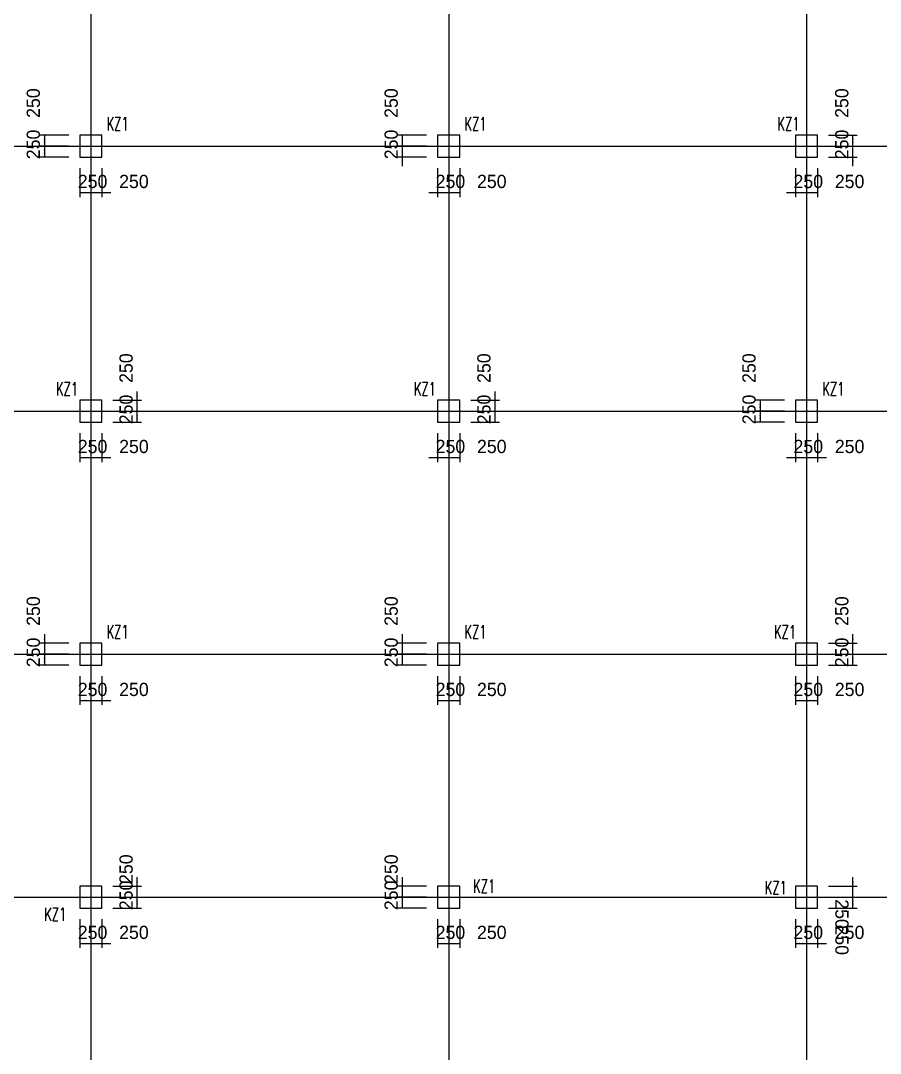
# Model space of a CAD drawing. Extents: x 387171 to 699106, y 11966 to 245688.
# Drawn here: x 537170 to 556629, y 175551 to 198930 of the extents above; entities that cross this region are included whole.
import ezdxf

# ---------------------------------------------------------------- set-up
doc = ezdxf.new("R2010")
doc.units = 0
doc.header["$LTSCALE"] = 100
doc.header["$MEASUREMENT"] = 0
for name, color, linetype in [('COLU', 7, 'Continuous'), ('DIM', 3, 'Continuous'), ('DOTE', 253, 'Continuous'), ('NUM', 7, 'Continuous')]:
    doc.layers.add(name, color=color, linetype=linetype)
doc.styles.get("Standard").update_dxf_attribs({"font": 'standard'})
doc.styles.add('tk', font='tk')
doc.dimstyles.get("Standard").update_dxf_attribs({"dimtxt": 300, "dimasz": 100, "dimexe": 100, "dimexo": 250, "dimgap": 100, "dimtad": 0, "dimtoh": 1, "dimdec": 0, "dimdsep": 46, "dimcen": 0.09, "dimclrt": 7, "dimadec": 0, "dimazin": 0, "dimtfac": 1, "dimtdec": 4, "dimtofl": 0, "dimtmove": 0, "dimatfit": 3, "dimfxl": 1, "dimtolj": 1, "dimtzin": 0, "dimarcsym": 0})

# ---------------------------------------------------------------- blocks, each defined once
blk = doc.blocks.new('*D218')
at = {"layer": 'DIM', "color": 0, "linetype": 'ByBlock', "lineweight": -2}
for p, q in [((538258, 196338), (537608, 196338)), ((537708, 196338), (537708, 196088)), ((538258, 196088), (537608, 196088))]:
    blk.add_line(p, q, dxfattribs=at)
for points in [[(537708, 196338), (537725, 196238), (537691, 196238)], [(537708, 196088), (537691, 196188), (537725, 196188)]]:
    blk.add_solid(points, dxfattribs=at)
at = {"layer": 'DIM', "color": 7, "linetype": 'Continuous', "lineweight": -2, "insert": (537458, 197064), "char_height": 300, "width": 566.67, "attachment_point": 5, "rotation": 90, "style": 'tk'}
blk.add_mtext('250', dxfattribs=at)
blk = doc.blocks.new('*D91')
at = {"layer": 'DIM', "color": 0, "linetype": 'ByBlock', "lineweight": -2}
for p, q in [((538258, 196088), (537608, 196088)), ((537708, 196088), (537708, 195838)), ((538258, 195838), (537608, 195838))]:
    blk.add_line(p, q, dxfattribs=at)
for points in [[(537708, 196088), (537725, 195988), (537691, 195988)], [(537708, 195838), (537691, 195938), (537725, 195938)]]:
    blk.add_solid(points, dxfattribs=at)
at = {"layer": 'DIM', "color": 7, "linetype": 'Continuous', "lineweight": -2, "insert": (537458, 196128), "char_height": 300, "width": 566.67, "attachment_point": 5, "rotation": 90, "style": 'tk'}
blk.add_mtext('250', dxfattribs=at)
blk = doc.blocks.new('*D1035')
at = {"layer": 'DIM', "color": 0, "linetype": 'ByBlock', "lineweight": -2}
for p, q in [((538508, 195588), (538508, 194938)), ((538758, 195588), (538758, 194938)), ((538508, 195038), (538758, 195038))]:
    blk.add_line(p, q, dxfattribs=at)
for points in [[(538508, 195038), (538608, 195055), (538608, 195021)], [(538758, 195038), (538658, 195021), (538658, 195055)]]:
    blk.add_solid(points, dxfattribs=at)
at = {"layer": 'DIM', "color": 7, "linetype": 'Continuous', "lineweight": -2, "insert": (538798, 195288), "char_height": 300, "width": 566.67, "attachment_point": 5, "style": 'tk'}
blk.add_mtext('250', dxfattribs=at)
blk = doc.blocks.new('*D689')
at = {"layer": 'DIM', "color": 0, "linetype": 'ByBlock', "lineweight": -2}
for p, q in [((538758, 195588), (538758, 194938)), ((539008, 195588), (539008, 194938)), ((538558, 195038), (539208, 195038))]:
    blk.add_line(p, q, dxfattribs=at)
for points in [[(538758, 195038), (538658, 195021), (538658, 195055)], [(539008, 195038), (539108, 195055), (539108, 195021)]]:
    blk.add_solid(points, dxfattribs=at)
at = {"layer": 'DIM', "color": 7, "linetype": 'Continuous', "lineweight": -2, "insert": (539734, 195288), "char_height": 300, "width": 566.67, "attachment_point": 5, "style": 'tk'}
blk.add_mtext('250', dxfattribs=at)
blk = doc.blocks.new('*D552')
at = {"layer": 'DIM', "color": 0, "linetype": 'ByBlock', "lineweight": -2}
for p, q in [((546358, 196338), (545708, 196338)), ((545808, 196338), (545808, 196088)), ((546358, 196088), (545708, 196088))]:
    blk.add_line(p, q, dxfattribs=at)
for points in [[(545808, 196338), (545825, 196238), (545791, 196238)], [(545808, 196088), (545791, 196188), (545825, 196188)]]:
    blk.add_solid(points, dxfattribs=at)
at = {"layer": 'DIM', "color": 7, "linetype": 'Continuous', "lineweight": -2, "insert": (545558, 197064), "char_height": 300, "width": 566.67, "attachment_point": 5, "rotation": 90, "style": 'tk'}
blk.add_mtext('250', dxfattribs=at)
blk = doc.blocks.new('*D1556')
at = {"layer": 'DIM', "color": 0, "linetype": 'ByBlock', "lineweight": -2}
for p, q in [((545808, 196288), (545808, 195638)), ((546358, 196088), (545708, 196088)), ((546358, 195838), (545708, 195838))]:
    blk.add_line(p, q, dxfattribs=at)
for points in [[(545808, 196088), (545791, 196188), (545825, 196188)], [(545808, 195838), (545825, 195738), (545791, 195738)]]:
    blk.add_solid(points, dxfattribs=at)
at = {"layer": 'DIM', "color": 7, "linetype": 'Continuous', "lineweight": -2, "insert": (545558, 196128), "char_height": 300, "width": 566.67, "attachment_point": 5, "rotation": 90, "style": 'tk'}
blk.add_mtext('250', dxfattribs=at)
blk = doc.blocks.new('*D102')
at = {"layer": 'DIM', "color": 0, "linetype": 'ByBlock', "lineweight": -2}
for p, q in [((546608, 195588), (546608, 194938)), ((546858, 195588), (546858, 194938)), ((546408, 195038), (547058, 195038))]:
    blk.add_line(p, q, dxfattribs=at)
for points in [[(546608, 195038), (546508, 195021), (546508, 195055)], [(546858, 195038), (546958, 195055), (546958, 195021)]]:
    blk.add_solid(points, dxfattribs=at)
at = {"layer": 'DIM', "color": 7, "linetype": 'Continuous', "lineweight": -2, "insert": (546898, 195288), "char_height": 300, "width": 566.67, "attachment_point": 5, "style": 'tk'}
blk.add_mtext('250', dxfattribs=at)
blk = doc.blocks.new('*D4439')
at = {"layer": 'DIM', "color": 0, "linetype": 'ByBlock', "lineweight": -2}
for p, q in [((546858, 195588), (546858, 194938)), ((547108, 195588), (547108, 194938)), ((546858, 195038), (547108, 195038))]:
    blk.add_line(p, q, dxfattribs=at)
for points in [[(546858, 195038), (546958, 195055), (546958, 195021)], [(547108, 195038), (547008, 195021), (547008, 195055)]]:
    blk.add_solid(points, dxfattribs=at)
at = {"layer": 'DIM', "color": 7, "linetype": 'Continuous', "lineweight": -2, "insert": (547834, 195288), "char_height": 300, "width": 566.67, "attachment_point": 5, "style": 'tk'}
blk.add_mtext('250', dxfattribs=at)
blk = doc.blocks.new('*D611')
at = {"layer": 'DIM', "color": 0, "linetype": 'ByBlock', "lineweight": -2}
for p, q in [((554708, 195588), (554708, 194938)), ((554958, 195588), (554958, 194938)), ((554508, 195038), (555158, 195038))]:
    blk.add_line(p, q, dxfattribs=at)
for points in [[(554708, 195038), (554608, 195021), (554608, 195055)], [(554958, 195038), (555058, 195055), (555058, 195021)]]:
    blk.add_solid(points, dxfattribs=at)
at = {"layer": 'DIM', "color": 7, "linetype": 'Continuous', "lineweight": -2, "insert": (554998, 195288), "char_height": 300, "width": 566.67, "attachment_point": 5, "style": 'tk'}
blk.add_mtext('250', dxfattribs=at)
blk = doc.blocks.new('*D490')
at = {"layer": 'DIM', "color": 0, "linetype": 'ByBlock', "lineweight": -2}
for p, q in [((554958, 195588), (554958, 194938)), ((555208, 195588), (555208, 194938)), ((554958, 195038), (555208, 195038))]:
    blk.add_line(p, q, dxfattribs=at)
for points in [[(554958, 195038), (555058, 195055), (555058, 195021)], [(555208, 195038), (555108, 195021), (555108, 195055)]]:
    blk.add_solid(points, dxfattribs=at)
at = {"layer": 'DIM', "color": 7, "linetype": 'Continuous', "lineweight": -2, "insert": (555934, 195288), "char_height": 300, "width": 566.67, "attachment_point": 5, "style": 'tk'}
blk.add_mtext('250', dxfattribs=at)
blk = doc.blocks.new('*D137')
at = {"layer": 'DIM', "color": 0, "linetype": 'ByBlock', "lineweight": -2}
for p, q in [((556008, 195638), (556008, 196288)), ((555458, 196088), (556108, 196088)), ((555458, 195838), (556108, 195838))]:
    blk.add_line(p, q, dxfattribs=at)
for points in [[(556008, 196088), (555991, 196188), (556025, 196188)], [(556008, 195838), (556025, 195738), (555991, 195738)]]:
    blk.add_solid(points, dxfattribs=at)
at = {"layer": 'DIM', "color": 7, "linetype": 'Continuous', "lineweight": -2, "insert": (555758, 196128), "char_height": 300, "width": 566.67, "attachment_point": 5, "rotation": 90, "style": 'tk'}
blk.add_mtext('250', dxfattribs=at)
blk = doc.blocks.new('*D1090')
at = {"layer": 'DIM', "color": 0, "linetype": 'ByBlock', "lineweight": -2}
for p, q in [((555458, 196338), (556108, 196338)), ((556008, 196088), (556008, 196338)), ((555458, 196088), (556108, 196088))]:
    blk.add_line(p, q, dxfattribs=at)
for points in [[(556008, 196338), (556025, 196238), (555991, 196238)], [(556008, 196088), (555991, 196188), (556025, 196188)]]:
    blk.add_solid(points, dxfattribs=at)
at = {"layer": 'DIM', "color": 7, "linetype": 'Continuous', "lineweight": -2, "insert": (555758, 197064), "char_height": 300, "width": 566.67, "attachment_point": 5, "rotation": 90, "style": 'tk'}
blk.add_mtext('250', dxfattribs=at)
blk = doc.blocks.new('*D3728')
at = {"layer": 'DIM', "color": 0, "linetype": 'ByBlock', "lineweight": -2}
for p, q in [((538508, 189588), (538508, 188938)), ((538758, 189588), (538758, 188938)), ((538508, 189038), (538758, 189038))]:
    blk.add_line(p, q, dxfattribs=at)
for points in [[(538508, 189038), (538608, 189055), (538608, 189021)], [(538758, 189038), (538658, 189021), (538658, 189055)]]:
    blk.add_solid(points, dxfattribs=at)
at = {"layer": 'DIM', "color": 7, "linetype": 'Continuous', "lineweight": -2, "insert": (538798, 189288), "char_height": 300, "width": 566.67, "attachment_point": 5, "style": 'tk'}
blk.add_mtext('250', dxfattribs=at)
blk = doc.blocks.new('*D20')
at = {"layer": 'DIM', "color": 0, "linetype": 'ByBlock', "lineweight": -2}
for p, q in [((538758, 189588), (538758, 188938)), ((539008, 189588), (539008, 188938)), ((538558, 189038), (539208, 189038))]:
    blk.add_line(p, q, dxfattribs=at)
for points in [[(538758, 189038), (538658, 189021), (538658, 189055)], [(539008, 189038), (539108, 189055), (539108, 189021)]]:
    blk.add_solid(points, dxfattribs=at)
at = {"layer": 'DIM', "color": 7, "linetype": 'Continuous', "lineweight": -2, "insert": (539734, 189288), "char_height": 300, "width": 566.67, "attachment_point": 5, "style": 'tk'}
blk.add_mtext('250', dxfattribs=at)
blk = doc.blocks.new('*D4437')
at = {"layer": 'DIM', "color": 0, "linetype": 'ByBlock', "lineweight": -2}
for p, q in [((539258, 190088), (539908, 190088)), ((539808, 189838), (539808, 190088)), ((539258, 189838), (539908, 189838))]:
    blk.add_line(p, q, dxfattribs=at)
for points in [[(539808, 190088), (539825, 189988), (539791, 189988)], [(539808, 189838), (539791, 189938), (539825, 189938)]]:
    blk.add_solid(points, dxfattribs=at)
at = {"layer": 'DIM', "color": 7, "linetype": 'Continuous', "lineweight": -2, "insert": (539558, 190128), "char_height": 300, "width": 566.67, "attachment_point": 5, "rotation": 90, "style": 'tk'}
blk.add_mtext('250', dxfattribs=at)
blk = doc.blocks.new('*D610')
at = {"layer": 'DIM', "color": 0, "linetype": 'ByBlock', "lineweight": -2}
for p, q in [((539808, 189888), (539808, 190538)), ((539258, 190338), (539908, 190338)), ((539258, 190088), (539908, 190088))]:
    blk.add_line(p, q, dxfattribs=at)
for points in [[(539808, 190338), (539791, 190438), (539825, 190438)], [(539808, 190088), (539825, 189988), (539791, 189988)]]:
    blk.add_solid(points, dxfattribs=at)
at = {"layer": 'DIM', "color": 7, "linetype": 'Continuous', "lineweight": -2, "insert": (539558, 191064), "char_height": 300, "width": 566.67, "attachment_point": 5, "rotation": 90, "style": 'tk'}
blk.add_mtext('250', dxfattribs=at)
blk = doc.blocks.new('*D489')
at = {"layer": 'DIM', "color": 0, "linetype": 'ByBlock', "lineweight": -2}
for p, q in [((546608, 189588), (546608, 188938)), ((546858, 189588), (546858, 188938)), ((546408, 189038), (547058, 189038))]:
    blk.add_line(p, q, dxfattribs=at)
for points in [[(546608, 189038), (546508, 189021), (546508, 189055)], [(546858, 189038), (546958, 189055), (546958, 189021)]]:
    blk.add_solid(points, dxfattribs=at)
at = {"layer": 'DIM', "color": 7, "linetype": 'Continuous', "lineweight": -2, "insert": (546898, 189288), "char_height": 300, "width": 566.67, "attachment_point": 5, "style": 'tk'}
blk.add_mtext('250', dxfattribs=at)
blk = doc.blocks.new('*D217')
at = {"layer": 'DIM', "color": 0, "linetype": 'ByBlock', "lineweight": -2}
for p, q in [((546858, 189588), (546858, 188938)), ((547108, 189588), (547108, 188938)), ((546858, 189038), (547108, 189038))]:
    blk.add_line(p, q, dxfattribs=at)
for points in [[(546858, 189038), (546958, 189055), (546958, 189021)], [(547108, 189038), (547008, 189021), (547008, 189055)]]:
    blk.add_solid(points, dxfattribs=at)
at = {"layer": 'DIM', "color": 7, "linetype": 'Continuous', "lineweight": -2, "insert": (547834, 189288), "char_height": 300, "width": 566.67, "attachment_point": 5, "style": 'tk'}
blk.add_mtext('250', dxfattribs=at)
blk = doc.blocks.new('*D1088')
at = {"layer": 'DIM', "color": 0, "linetype": 'ByBlock', "lineweight": -2}
for p, q in [((547358, 190088), (548008, 190088)), ((547908, 189838), (547908, 190088)), ((547358, 189838), (548008, 189838))]:
    blk.add_line(p, q, dxfattribs=at)
for points in [[(547908, 190088), (547925, 189988), (547891, 189988)], [(547908, 189838), (547891, 189938), (547925, 189938)]]:
    blk.add_solid(points, dxfattribs=at)
at = {"layer": 'DIM', "color": 7, "linetype": 'Continuous', "lineweight": -2, "insert": (547658, 190128), "char_height": 300, "width": 566.67, "attachment_point": 5, "rotation": 90, "style": 'tk'}
blk.add_mtext('250', dxfattribs=at)
blk = doc.blocks.new('*D978')
at = {"layer": 'DIM', "color": 0, "linetype": 'ByBlock', "lineweight": -2}
for p, q in [((547908, 189888), (547908, 190538)), ((547358, 190338), (548008, 190338)), ((547358, 190088), (548008, 190088))]:
    blk.add_line(p, q, dxfattribs=at)
for points in [[(547908, 190338), (547891, 190438), (547925, 190438)], [(547908, 190088), (547925, 189988), (547891, 189988)]]:
    blk.add_solid(points, dxfattribs=at)
at = {"layer": 'DIM', "color": 7, "linetype": 'Continuous', "lineweight": -2, "insert": (547658, 191064), "char_height": 300, "width": 566.67, "attachment_point": 5, "rotation": 90, "style": 'tk'}
blk.add_mtext('250', dxfattribs=at)
blk = doc.blocks.new('*D1874')
at = {"layer": 'DIM', "color": 0, "linetype": 'ByBlock', "lineweight": -2}
for p, q in [((554458, 190338), (553808, 190338)), ((553908, 190338), (553908, 190088)), ((554458, 190088), (553808, 190088))]:
    blk.add_line(p, q, dxfattribs=at)
for points in [[(553908, 190338), (553925, 190238), (553891, 190238)], [(553908, 190088), (553891, 190188), (553925, 190188)]]:
    blk.add_solid(points, dxfattribs=at)
at = {"layer": 'DIM', "color": 7, "linetype": 'Continuous', "lineweight": -2, "insert": (553658, 191064), "char_height": 300, "width": 566.67, "attachment_point": 5, "rotation": 90, "style": 'tk'}
blk.add_mtext('250', dxfattribs=at)
blk = doc.blocks.new('*D1471')
at = {"layer": 'DIM', "color": 0, "linetype": 'ByBlock', "lineweight": -2}
for p, q in [((554458, 190088), (553808, 190088)), ((553908, 190088), (553908, 189838)), ((554458, 189838), (553808, 189838))]:
    blk.add_line(p, q, dxfattribs=at)
for points in [[(553908, 190088), (553925, 189988), (553891, 189988)], [(553908, 189838), (553891, 189938), (553925, 189938)]]:
    blk.add_solid(points, dxfattribs=at)
at = {"layer": 'DIM', "color": 7, "linetype": 'Continuous', "lineweight": -2, "insert": (553658, 190128), "char_height": 300, "width": 566.67, "attachment_point": 5, "rotation": 90, "style": 'tk'}
blk.add_mtext('250', dxfattribs=at)
blk = doc.blocks.new('*D1428')
at = {"layer": 'DIM', "color": 0, "linetype": 'ByBlock', "lineweight": -2}
for p, q in [((554708, 189588), (554708, 188938)), ((554958, 189588), (554958, 188938)), ((554508, 189038), (555158, 189038))]:
    blk.add_line(p, q, dxfattribs=at)
for points in [[(554708, 189038), (554608, 189021), (554608, 189055)], [(554958, 189038), (555058, 189055), (555058, 189021)]]:
    blk.add_solid(points, dxfattribs=at)
at = {"layer": 'DIM', "color": 7, "linetype": 'Continuous', "lineweight": -2, "insert": (554998, 189288), "char_height": 300, "width": 566.67, "attachment_point": 5, "style": 'tk'}
blk.add_mtext('250', dxfattribs=at)
blk = doc.blocks.new('*D2318')
at = {"layer": 'DIM', "color": 0, "linetype": 'ByBlock', "lineweight": -2}
for p, q in [((554958, 189588), (554958, 188938)), ((555208, 189588), (555208, 188938)), ((554758, 189038), (555408, 189038))]:
    blk.add_line(p, q, dxfattribs=at)
for points in [[(554958, 189038), (554858, 189021), (554858, 189055)], [(555208, 189038), (555308, 189055), (555308, 189021)]]:
    blk.add_solid(points, dxfattribs=at)
at = {"layer": 'DIM', "color": 7, "linetype": 'Continuous', "lineweight": -2, "insert": (555934, 189288), "char_height": 300, "width": 566.67, "attachment_point": 5, "style": 'tk'}
blk.add_mtext('250', dxfattribs=at)
blk = doc.blocks.new('*D216')
at = {"layer": 'DIM', "color": 0, "linetype": 'ByBlock', "lineweight": -2}
for p, q in [((537708, 185038), (537708, 184388)), ((538258, 184838), (537608, 184838)), ((538258, 184588), (537608, 184588))]:
    blk.add_line(p, q, dxfattribs=at)
for points in [[(537708, 184838), (537691, 184938), (537725, 184938)], [(537708, 184588), (537725, 184488), (537691, 184488)]]:
    blk.add_solid(points, dxfattribs=at)
at = {"layer": 'DIM', "color": 7, "linetype": 'Continuous', "lineweight": -2, "insert": (537458, 185564), "char_height": 300, "width": 566.67, "attachment_point": 5, "rotation": 90, "style": 'tk'}
blk.add_mtext('250', dxfattribs=at)
blk = doc.blocks.new('*D1022')
at = {"layer": 'DIM', "color": 0, "linetype": 'ByBlock', "lineweight": -2}
for p, q in [((538258, 184588), (537608, 184588)), ((537708, 184588), (537708, 184338)), ((538258, 184338), (537608, 184338))]:
    blk.add_line(p, q, dxfattribs=at)
for points in [[(537708, 184588), (537725, 184488), (537691, 184488)], [(537708, 184338), (537691, 184438), (537725, 184438)]]:
    blk.add_solid(points, dxfattribs=at)
at = {"layer": 'DIM', "color": 7, "linetype": 'Continuous', "lineweight": -2, "insert": (537458, 184628), "char_height": 300, "width": 566.67, "attachment_point": 5, "rotation": 90, "style": 'tk'}
blk.add_mtext('250', dxfattribs=at)
blk = doc.blocks.new('*D976')
at = {"layer": 'DIM', "color": 0, "linetype": 'ByBlock', "lineweight": -2}
for p, q in [((538508, 184088), (538508, 183438)), ((538758, 184088), (538758, 183438)), ((538508, 183538), (538758, 183538))]:
    blk.add_line(p, q, dxfattribs=at)
for points in [[(538508, 183538), (538608, 183555), (538608, 183521)], [(538758, 183538), (538658, 183521), (538658, 183555)]]:
    blk.add_solid(points, dxfattribs=at)
at = {"layer": 'DIM', "color": 7, "linetype": 'Continuous', "lineweight": -2, "insert": (538798, 183788), "char_height": 300, "width": 566.67, "attachment_point": 5, "style": 'tk'}
blk.add_mtext('250', dxfattribs=at)
blk = doc.blocks.new('*D1872')
at = {"layer": 'DIM', "color": 0, "linetype": 'ByBlock', "lineweight": -2}
for p, q in [((538758, 184088), (538758, 183438)), ((539008, 184088), (539008, 183438)), ((538558, 183538), (539208, 183538))]:
    blk.add_line(p, q, dxfattribs=at)
for points in [[(538758, 183538), (538658, 183521), (538658, 183555)], [(539008, 183538), (539108, 183555), (539108, 183521)]]:
    blk.add_solid(points, dxfattribs=at)
at = {"layer": 'DIM', "color": 7, "linetype": 'Continuous', "lineweight": -2, "insert": (539734, 183788), "char_height": 300, "width": 566.67, "attachment_point": 5, "style": 'tk'}
blk.add_mtext('250', dxfattribs=at)
blk = doc.blocks.new('*D1469')
at = {"layer": 'DIM', "color": 0, "linetype": 'ByBlock', "lineweight": -2}
for p, q in [((545808, 185038), (545808, 184388)), ((546358, 184838), (545708, 184838)), ((546358, 184588), (545708, 184588))]:
    blk.add_line(p, q, dxfattribs=at)
for points in [[(545808, 184838), (545791, 184938), (545825, 184938)], [(545808, 184588), (545825, 184488), (545791, 184488)]]:
    blk.add_solid(points, dxfattribs=at)
at = {"layer": 'DIM', "color": 7, "linetype": 'Continuous', "lineweight": -2, "insert": (545558, 185564), "char_height": 300, "width": 566.67, "attachment_point": 5, "rotation": 90, "style": 'tk'}
blk.add_mtext('250', dxfattribs=at)
blk = doc.blocks.new('*D2357')
at = {"layer": 'DIM', "color": 0, "linetype": 'ByBlock', "lineweight": -2}
for p, q in [((546358, 184588), (545708, 184588)), ((545808, 184588), (545808, 184338)), ((546358, 184338), (545708, 184338))]:
    blk.add_line(p, q, dxfattribs=at)
for points in [[(545808, 184588), (545825, 184488), (545791, 184488)], [(545808, 184338), (545791, 184438), (545825, 184438)]]:
    blk.add_solid(points, dxfattribs=at)
at = {"layer": 'DIM', "color": 7, "linetype": 'Continuous', "lineweight": -2, "insert": (545558, 184628), "char_height": 300, "width": 566.67, "attachment_point": 5, "rotation": 90, "style": 'tk'}
blk.add_mtext('250', dxfattribs=at)
blk = doc.blocks.new('*D2315')
at = {"layer": 'DIM', "color": 0, "linetype": 'ByBlock', "lineweight": -2}
for p, q in [((546608, 184088), (546608, 183438)), ((546858, 184088), (546858, 183438)), ((546608, 183538), (546858, 183538))]:
    blk.add_line(p, q, dxfattribs=at)
for points in [[(546608, 183538), (546708, 183555), (546708, 183521)], [(546858, 183538), (546758, 183521), (546758, 183555)]]:
    blk.add_solid(points, dxfattribs=at)
at = {"layer": 'DIM', "color": 7, "linetype": 'Continuous', "lineweight": -2, "insert": (546898, 183788), "char_height": 300, "width": 566.67, "attachment_point": 5, "style": 'tk'}
blk.add_mtext('250', dxfattribs=at)
blk = doc.blocks.new('*D1910')
at = {"layer": 'DIM', "color": 0, "linetype": 'ByBlock', "lineweight": -2}
for p, q in [((546858, 184088), (546858, 183438)), ((547108, 184088), (547108, 183438)), ((546858, 183538), (547108, 183538))]:
    blk.add_line(p, q, dxfattribs=at)
for points in [[(546858, 183538), (546958, 183555), (546958, 183521)], [(547108, 183538), (547008, 183521), (547008, 183555)]]:
    blk.add_solid(points, dxfattribs=at)
at = {"layer": 'DIM', "color": 7, "linetype": 'Continuous', "lineweight": -2, "insert": (547834, 183788), "char_height": 300, "width": 566.67, "attachment_point": 5, "style": 'tk'}
blk.add_mtext('250', dxfattribs=at)
blk = doc.blocks.new('*D2837')
at = {"layer": 'DIM', "color": 0, "linetype": 'ByBlock', "lineweight": -2}
for p, q in [((554708, 184088), (554708, 183438)), ((554958, 184088), (554958, 183438)), ((554708, 183538), (554958, 183538))]:
    blk.add_line(p, q, dxfattribs=at)
for points in [[(554708, 183538), (554808, 183555), (554808, 183521)], [(554958, 183538), (554858, 183521), (554858, 183555)]]:
    blk.add_solid(points, dxfattribs=at)
at = {"layer": 'DIM', "color": 7, "linetype": 'Continuous', "lineweight": -2, "insert": (554998, 183788), "char_height": 300, "width": 566.67, "attachment_point": 5, "style": 'tk'}
blk.add_mtext('250', dxfattribs=at)
blk = doc.blocks.new('*D2727')
at = {"layer": 'DIM', "color": 0, "linetype": 'ByBlock', "lineweight": -2}
for p, q in [((554958, 184088), (554958, 183438)), ((555208, 184088), (555208, 183438)), ((554958, 183538), (555208, 183538))]:
    blk.add_line(p, q, dxfattribs=at)
for points in [[(554958, 183538), (555058, 183555), (555058, 183521)], [(555208, 183538), (555108, 183521), (555108, 183555)]]:
    blk.add_solid(points, dxfattribs=at)
at = {"layer": 'DIM', "color": 7, "linetype": 'Continuous', "lineweight": -2, "insert": (555934, 183788), "char_height": 300, "width": 566.67, "attachment_point": 5, "style": 'tk'}
blk.add_mtext('250', dxfattribs=at)
blk = doc.blocks.new('*D3568')
at = {"layer": 'DIM', "color": 0, "linetype": 'ByBlock', "lineweight": -2}
for p, q in [((555458, 184588), (556108, 184588)), ((556008, 184338), (556008, 184588)), ((555458, 184338), (556108, 184338))]:
    blk.add_line(p, q, dxfattribs=at)
for points in [[(556008, 184588), (556025, 184488), (555991, 184488)], [(556008, 184338), (555991, 184438), (556025, 184438)]]:
    blk.add_solid(points, dxfattribs=at)
at = {"layer": 'DIM', "color": 7, "linetype": 'Continuous', "lineweight": -2, "insert": (555758, 184628), "char_height": 300, "width": 566.67, "attachment_point": 5, "rotation": 90, "style": 'tk'}
blk.add_mtext('250', dxfattribs=at)
blk = doc.blocks.new('*D3302')
at = {"layer": 'DIM', "color": 0, "linetype": 'ByBlock', "lineweight": -2}
for p, q in [((556008, 184388), (556008, 185038)), ((555458, 184838), (556108, 184838)), ((555458, 184588), (556108, 184588))]:
    blk.add_line(p, q, dxfattribs=at)
for points in [[(556008, 184838), (555991, 184938), (556025, 184938)], [(556008, 184588), (556025, 184488), (555991, 184488)]]:
    blk.add_solid(points, dxfattribs=at)
at = {"layer": 'DIM', "color": 7, "linetype": 'Continuous', "lineweight": -2, "insert": (555758, 185564), "char_height": 300, "width": 566.67, "attachment_point": 5, "rotation": 90, "style": 'tk'}
blk.add_mtext('250', dxfattribs=at)
blk = doc.blocks.new('*D1908')
at = {"layer": 'DIM', "color": 0, "linetype": 'ByBlock', "lineweight": -2}
for p, q in [((538508, 178588), (538508, 177938)), ((538758, 178588), (538758, 177938)), ((538508, 178038), (538758, 178038))]:
    blk.add_line(p, q, dxfattribs=at)
for points in [[(538508, 178038), (538608, 178055), (538608, 178021)], [(538758, 178038), (538658, 178021), (538658, 178055)]]:
    blk.add_solid(points, dxfattribs=at)
at = {"layer": 'DIM', "color": 7, "linetype": 'Continuous', "lineweight": -2, "insert": (538798, 178288), "char_height": 300, "width": 566.67, "attachment_point": 5, "style": 'tk'}
blk.add_mtext('250', dxfattribs=at)
blk = doc.blocks.new('*D2834')
at = {"layer": 'DIM', "color": 0, "linetype": 'ByBlock', "lineweight": -2}
for p, q in [((538758, 178588), (538758, 177938)), ((539008, 178588), (539008, 177938)), ((538558, 178038), (539208, 178038))]:
    blk.add_line(p, q, dxfattribs=at)
for points in [[(538758, 178038), (538658, 178021), (538658, 178055)], [(539008, 178038), (539108, 178055), (539108, 178021)]]:
    blk.add_solid(points, dxfattribs=at)
at = {"layer": 'DIM', "color": 7, "linetype": 'Continuous', "lineweight": -2, "insert": (539734, 178288), "char_height": 300, "width": 566.67, "attachment_point": 5, "style": 'tk'}
blk.add_mtext('250', dxfattribs=at)
blk = doc.blocks.new('*D2726')
at = {"layer": 'DIM', "color": 0, "linetype": 'ByBlock', "lineweight": -2}
for p, q in [((539258, 179088), (539908, 179088)), ((539808, 178838), (539808, 179088)), ((539258, 178838), (539908, 178838))]:
    blk.add_line(p, q, dxfattribs=at)
for points in [[(539808, 179088), (539825, 178988), (539791, 178988)], [(539808, 178838), (539791, 178938), (539825, 178938)]]:
    blk.add_solid(points, dxfattribs=at)
at = {"layer": 'DIM', "color": 7, "linetype": 'Continuous', "lineweight": -2, "insert": (539558, 179128), "char_height": 300, "width": 566.67, "attachment_point": 5, "rotation": 90, "style": 'tk'}
blk.add_mtext('250', dxfattribs=at)
blk = doc.blocks.new('*D3554')
at = {"layer": 'DIM', "color": 0, "linetype": 'ByBlock', "lineweight": -2}
for p, q in [((539258, 179338), (539908, 179338)), ((539808, 178888), (539808, 179538)), ((539258, 179088), (539908, 179088))]:
    blk.add_line(p, q, dxfattribs=at)
for points in [[(539808, 179338), (539791, 179438), (539825, 179438)], [(539808, 179088), (539825, 178988), (539791, 178988)]]:
    blk.add_solid(points, dxfattribs=at)
at = {"layer": 'DIM', "color": 7, "linetype": 'Continuous', "lineweight": -2, "insert": (539558, 179721), "char_height": 300, "width": 566.67, "attachment_point": 5, "rotation": 90, "style": 'tk'}
blk.add_mtext('250', dxfattribs=at)
blk = doc.blocks.new('*D3222')
at = {"layer": 'DIM', "color": 0, "linetype": 'ByBlock', "lineweight": -2}
for p, q in [((546358, 179338), (545708, 179338)), ((545808, 179538), (545808, 178888)), ((546358, 179088), (545708, 179088))]:
    blk.add_line(p, q, dxfattribs=at)
for points in [[(545808, 179338), (545791, 179438), (545825, 179438)], [(545808, 179088), (545825, 178988), (545791, 178988)]]:
    blk.add_solid(points, dxfattribs=at)
at = {"layer": 'DIM', "color": 7, "linetype": 'Continuous', "lineweight": -2, "insert": (545558, 179721), "char_height": 300, "width": 566.67, "attachment_point": 5, "rotation": 90, "style": 'tk'}
blk.add_mtext('250', dxfattribs=at)
blk = doc.blocks.new('*D3096')
at = {"layer": 'DIM', "color": 0, "linetype": 'ByBlock', "lineweight": -2}
for p, q in [((546358, 179088), (545708, 179088)), ((545808, 179088), (545808, 178838)), ((546358, 178838), (545708, 178838))]:
    blk.add_line(p, q, dxfattribs=at)
for points in [[(545808, 179088), (545825, 178988), (545791, 178988)], [(545808, 178838), (545791, 178938), (545825, 178938)]]:
    blk.add_solid(points, dxfattribs=at)
at = {"layer": 'DIM', "color": 7, "linetype": 'Continuous', "lineweight": -2, "insert": (545558, 179128), "char_height": 300, "width": 566.67, "attachment_point": 5, "rotation": 90, "style": 'tk'}
blk.add_mtext('250', dxfattribs=at)
blk = doc.blocks.new('*D3978')
at = {"layer": 'DIM', "color": 0, "linetype": 'ByBlock', "lineweight": -2}
for p, q in [((546608, 178588), (546608, 177938)), ((546858, 178588), (546858, 177938)), ((546608, 178038), (546858, 178038))]:
    blk.add_line(p, q, dxfattribs=at)
for points in [[(546608, 178038), (546708, 178055), (546708, 178021)], [(546858, 178038), (546758, 178021), (546758, 178055)]]:
    blk.add_solid(points, dxfattribs=at)
at = {"layer": 'DIM', "color": 7, "linetype": 'Continuous', "lineweight": -2, "insert": (546898, 178288), "char_height": 300, "width": 566.67, "attachment_point": 5, "style": 'tk'}
blk.add_mtext('250', dxfattribs=at)
blk = doc.blocks.new('*D3602')
at = {"layer": 'DIM', "color": 0, "linetype": 'ByBlock', "lineweight": -2}
for p, q in [((546858, 178588), (546858, 177938)), ((547108, 178588), (547108, 177938)), ((546858, 178038), (547108, 178038))]:
    blk.add_line(p, q, dxfattribs=at)
for points in [[(546858, 178038), (546958, 178055), (546958, 178021)], [(547108, 178038), (547008, 178021), (547008, 178055)]]:
    blk.add_solid(points, dxfattribs=at)
at = {"layer": 'DIM', "color": 7, "linetype": 'Continuous', "lineweight": -2, "insert": (547834, 178288), "char_height": 300, "width": 566.67, "attachment_point": 5, "style": 'tk'}
blk.add_mtext('250', dxfattribs=at)
blk = doc.blocks.new('*D4727')
at = {"layer": 'DIM', "color": 0, "linetype": 'ByBlock', "lineweight": -2}
for p, q in [((554708, 178588), (554708, 177938)), ((554958, 178588), (554958, 177938)), ((554708, 178038), (554958, 178038))]:
    blk.add_line(p, q, dxfattribs=at)
for points in [[(554708, 178038), (554808, 178055), (554808, 178021)], [(554958, 178038), (554858, 178021), (554858, 178055)]]:
    blk.add_solid(points, dxfattribs=at)
at = {"layer": 'DIM', "color": 7, "linetype": 'Continuous', "lineweight": -2, "insert": (554998, 178288), "char_height": 300, "width": 566.67, "attachment_point": 5, "style": 'tk'}
blk.add_mtext('250', dxfattribs=at)
blk = doc.blocks.new('*D4431')
at = {"layer": 'DIM', "color": 0, "linetype": 'ByBlock', "lineweight": -2}
for p, q in [((554958, 178588), (554958, 177938)), ((555208, 178588), (555208, 177938)), ((554758, 178038), (555408, 178038))]:
    blk.add_line(p, q, dxfattribs=at)
for points in [[(554958, 178038), (554858, 178021), (554858, 178055)], [(555208, 178038), (555308, 178055), (555308, 178021)]]:
    blk.add_solid(points, dxfattribs=at)
at = {"layer": 'DIM', "color": 7, "linetype": 'Continuous', "lineweight": -2, "insert": (555934, 178288), "char_height": 300, "width": 566.67, "attachment_point": 5, "style": 'tk'}
blk.add_mtext('250', dxfattribs=at)
blk = doc.blocks.new('*D463')
at = {"layer": 'DIM', "color": 0, "linetype": 'ByBlock', "lineweight": -2}
for p, q in [((555458, 179088), (556108, 179088)), ((556008, 178838), (556008, 179088)), ((555458, 178838), (556108, 178838))]:
    blk.add_line(p, q, dxfattribs=at)
for points in [[(556008, 179088), (556025, 178988), (555991, 178988)], [(556008, 178838), (555991, 178938), (556025, 178938)]]:
    blk.add_solid(points, dxfattribs=at)
at = {"layer": 'DIM', "color": 7, "linetype": 'Continuous', "lineweight": -2, "insert": (555758, 178112), "char_height": 300, "width": 566.67, "attachment_point": 5, "rotation": 270, "style": 'tk'}
blk.add_mtext('250', dxfattribs=at)
blk = doc.blocks.new('*D182')
at = {"layer": 'DIM', "color": 0, "linetype": 'ByBlock', "lineweight": -2}
for p, q in [((555458, 179338), (556108, 179338)), ((556008, 178888), (556008, 179538)), ((555458, 179088), (556108, 179088))]:
    blk.add_line(p, q, dxfattribs=at)
for points in [[(556008, 179338), (555991, 179438), (556025, 179438)], [(556008, 179088), (556025, 178988), (555991, 178988)]]:
    blk.add_solid(points, dxfattribs=at)
at = {"layer": 'DIM', "color": 7, "linetype": 'Continuous', "lineweight": -2, "insert": (555758, 178705), "char_height": 300, "width": 566.67, "attachment_point": 5, "rotation": 270, "style": 'tk'}
blk.add_mtext('250', dxfattribs=at)

msp = doc.modelspace()

# ---------------------------------------------------------------- linework, layer by layer
at = {"layer": 'COLU'}
for points in [[(538508.1, 195837.9), (539008.1, 195837.9), (539008.1, 196337.9), (538508.1, 196337.9)], [(546608.1, 195837.9), (547108.1, 195837.9), (547108.1, 196337.9), (546608.1, 196337.9)], [(554708.1, 195837.9), (555208.1, 195837.9), (555208.1, 196337.9), (554708.1, 196337.9)], [(538508.1, 189837.9), (539008.1, 189837.9), (539008.1, 190337.9), (538508.1, 190337.9)], [(546608.1, 189837.9), (547108.1, 189837.9), (547108.1, 190337.9), (546608.1, 190337.9)], [(554708.1, 189837.9), (555208.1, 189837.9), (555208.1, 190337.9), (554708.1, 190337.9)], [(538508.1, 184337.9), (539008.1, 184337.9), (539008.1, 184837.9), (538508.1, 184837.9)], [(546608.1, 184337.9), (547108.1, 184337.9), (547108.1, 184837.9), (546608.1, 184837.9)], [(554708.1, 184337.9), (555208.1, 184337.9), (555208.1, 184837.9), (554708.1, 184837.9)], [(538508.1, 178837.9), (539008.1, 178837.9), (539008.1, 179337.9), (538508.1, 179337.9)], [(546608.1, 178837.9), (547108.1, 178837.9), (547108.1, 179337.9), (546608.1, 179337.9)], [(554708.1, 178837.9), (555208.1, 178837.9), (555208.1, 179337.9), (554708.1, 179337.9)]]:
    msp.add_lwpolyline(points, close=True, dxfattribs=at)
at = {"layer": 'DOTE'}
for p, q in [((538758.1, 238913.1), (538758.1, 94087.9)), ((546858.1, 210429.3), (546858.1, 94087.9)), ((554958.1, 210429.3), (554958.1, 88587.9)), ((534043.3, 196087.9), (664518.6, 196087.9)), ((534043.3, 190087.9), (664518.6, 190087.9)), ((534043.3, 184587.9), (581889.7, 184587.9)), ((517702.3, 179087.9), (579258.1, 179087.9))]:
    msp.add_line(p, q, dxfattribs=at)

# ---------------------------------------------------------------- texts
at = {"layer": 'NUM', "color": 200, "width": 0.7}
for p in [(539114.1, 196444), (547214.1, 196444), (554297.7, 196444), (537969.2, 190444), (546069.2, 190444), (555314.1, 190444), (539114.1, 184944), (547214.1, 184944), (554221.2, 184944), (547411.8, 179185.7), (554012.8, 179151.4), (537702.1, 178548.8)]:
    msp.add_text('KZ1', height=300, dxfattribs=at).set_placement(p)

# ---------------------------------------------------------------- dimensions: what is measured, and where the dimension line sits
at = {"layer": 'DIM', "color": 200}
for p1, p2, picture, middle in [((538508.1, 196337.9), (538508.1, 196087.9), '*D218', (537458.1, 196556)), ((546608.1, 196337.9), (546608.1, 196087.9), '*D552', (545558.1, 196556)), ((555208.1, 196087.9), (555208.1, 196337.9), '*D1090', (555758.1, 196556)), ((538508.1, 196087.9), (538508.1, 195837.9), '*D91', (537458.1, 195619.9)), ((546608.1, 196087.9), (546608.1, 195837.9), '*D1556', (545558.1, 195619.9)), ((555208.1, 195837.9), (555208.1, 196087.9), '*D137', (555758.1, 195619.9)), ((538508.1, 195837.9), (538758.1, 195837.9), '*D1035', (538290, 195287.9)), ((538758.1, 195837.9), (539008.1, 195837.9), '*D689', (539226.1, 195287.9)), ((546608.1, 195837.9), (546858.1, 195837.9), '*D102', (546390, 195287.9)), ((546858.1, 195837.9), (547108.1, 195837.9), '*D4439', (547326.1, 195287.9)), ((554708.1, 195837.9), (554958.1, 195837.9), '*D611', (554490, 195287.9)), ((554958.1, 195837.9), (555208.1, 195837.9), '*D490', (555426.1, 195287.9)), ((539008.1, 190087.9), (539008.1, 190337.9), '*D610', (539558.1, 190556)), ((547108.1, 190087.9), (547108.1, 190337.9), '*D978', (547658.1, 190556)), ((554708.1, 190337.9), (554708.1, 190087.9), '*D1874', (553658.1, 190556)), ((539008.1, 189837.9), (539008.1, 190087.9), '*D4437', (539558.1, 189619.9)), ((547108.1, 189837.9), (547108.1, 190087.9), '*D1088', (547658.1, 189619.9)), ((554708.1, 190087.9), (554708.1, 189837.9), '*D1471', (553658.1, 189619.9)), ((538508.1, 189837.9), (538758.1, 189837.9), '*D3728', (538290, 189287.9)), ((538758.1, 189837.9), (539008.1, 189837.9), '*D20', (539226.1, 189287.9)), ((546608.1, 189837.9), (546858.1, 189837.9), '*D489', (546390, 189287.9)), ((546858.1, 189837.9), (547108.1, 189837.9), '*D217', (547326.1, 189287.9)), ((554708.1, 189837.9), (554958.1, 189837.9), '*D1428', (554490, 189287.9)), ((554958.1, 189837.9), (555208.1, 189837.9), '*D2318', (555426.1, 189287.9)), ((538508.1, 184837.9), (538508.1, 184587.9), '*D216', (537458.1, 185056)), ((546608.1, 184837.9), (546608.1, 184587.9), '*D1469', (545558.1, 185056)), ((555208.1, 184587.9), (555208.1, 184837.9), '*D3302', (555758.1, 185056)), ((538508.1, 184587.9), (538508.1, 184337.9), '*D1022', (537458.1, 184119.9)), ((546608.1, 184587.9), (546608.1, 184337.9), '*D2357', (545558.1, 184119.9)), ((555208.1, 184337.9), (555208.1, 184587.9), '*D3568', (555758.1, 184119.9)), ((538508.1, 184337.9), (538758.1, 184337.9), '*D976', (538290, 183787.9)), ((538758.1, 184337.9), (539008.1, 184337.9), '*D1872', (539226.1, 183787.9)), ((546608.1, 184337.9), (546858.1, 184337.9), '*D2315', (546390, 183787.9)), ((546858.1, 184337.9), (547108.1, 184337.9), '*D1910', (547326.1, 183787.9)), ((554708.1, 184337.9), (554958.1, 184337.9), '*D2837', (554490, 183787.9)), ((554958.1, 184337.9), (555208.1, 184337.9), '*D2727', (555426.1, 183787.9)), ((539008.1, 179087.9), (539008.1, 179337.9), '*D3554', (539558.1, 179212.9)), ((546608.1, 179337.9), (546608.1, 179087.9), '*D3222', (545558.1, 179212.9)), ((539008.1, 178837.9), (539008.1, 179087.9), '*D2726', (539558.1, 178619.9)), ((546608.1, 179087.9), (546608.1, 178837.9), '*D3096', (545558.1, 178619.9)), ((555208.1, 179087.9), (555208.1, 179337.9), '*D182', (555758.1, 179212.9)), ((555208.1, 178837.9), (555208.1, 179087.9), '*D463', (555758.1, 178619.9)), ((538508.1, 178837.9), (538758.1, 178837.9), '*D1908', (538290, 178287.9)), ((538758.1, 178837.9), (539008.1, 178837.9), '*D2834', (539226.1, 178287.9)), ((546608.1, 178837.9), (546858.1, 178837.9), '*D3978', (546390, 178287.9)), ((546858.1, 178837.9), (547108.1, 178837.9), '*D3602', (547326.1, 178287.9)), ((554708.1, 178837.9), (554958.1, 178837.9), '*D4727', (554490, 178287.9)), ((554958.1, 178837.9), (555208.1, 178837.9), '*D4431', (555426.1, 178287.9))]:
    dim = msp.add_aligned_dim(p1=p1, p2=p2, distance=-800, dimstyle='Standard', dxfattribs=at)
    dim.commit()
    dim.dimension.update_dxf_attribs({"geometry": picture, "text_midpoint": middle})

doc.saveas('drawing.dxf')
